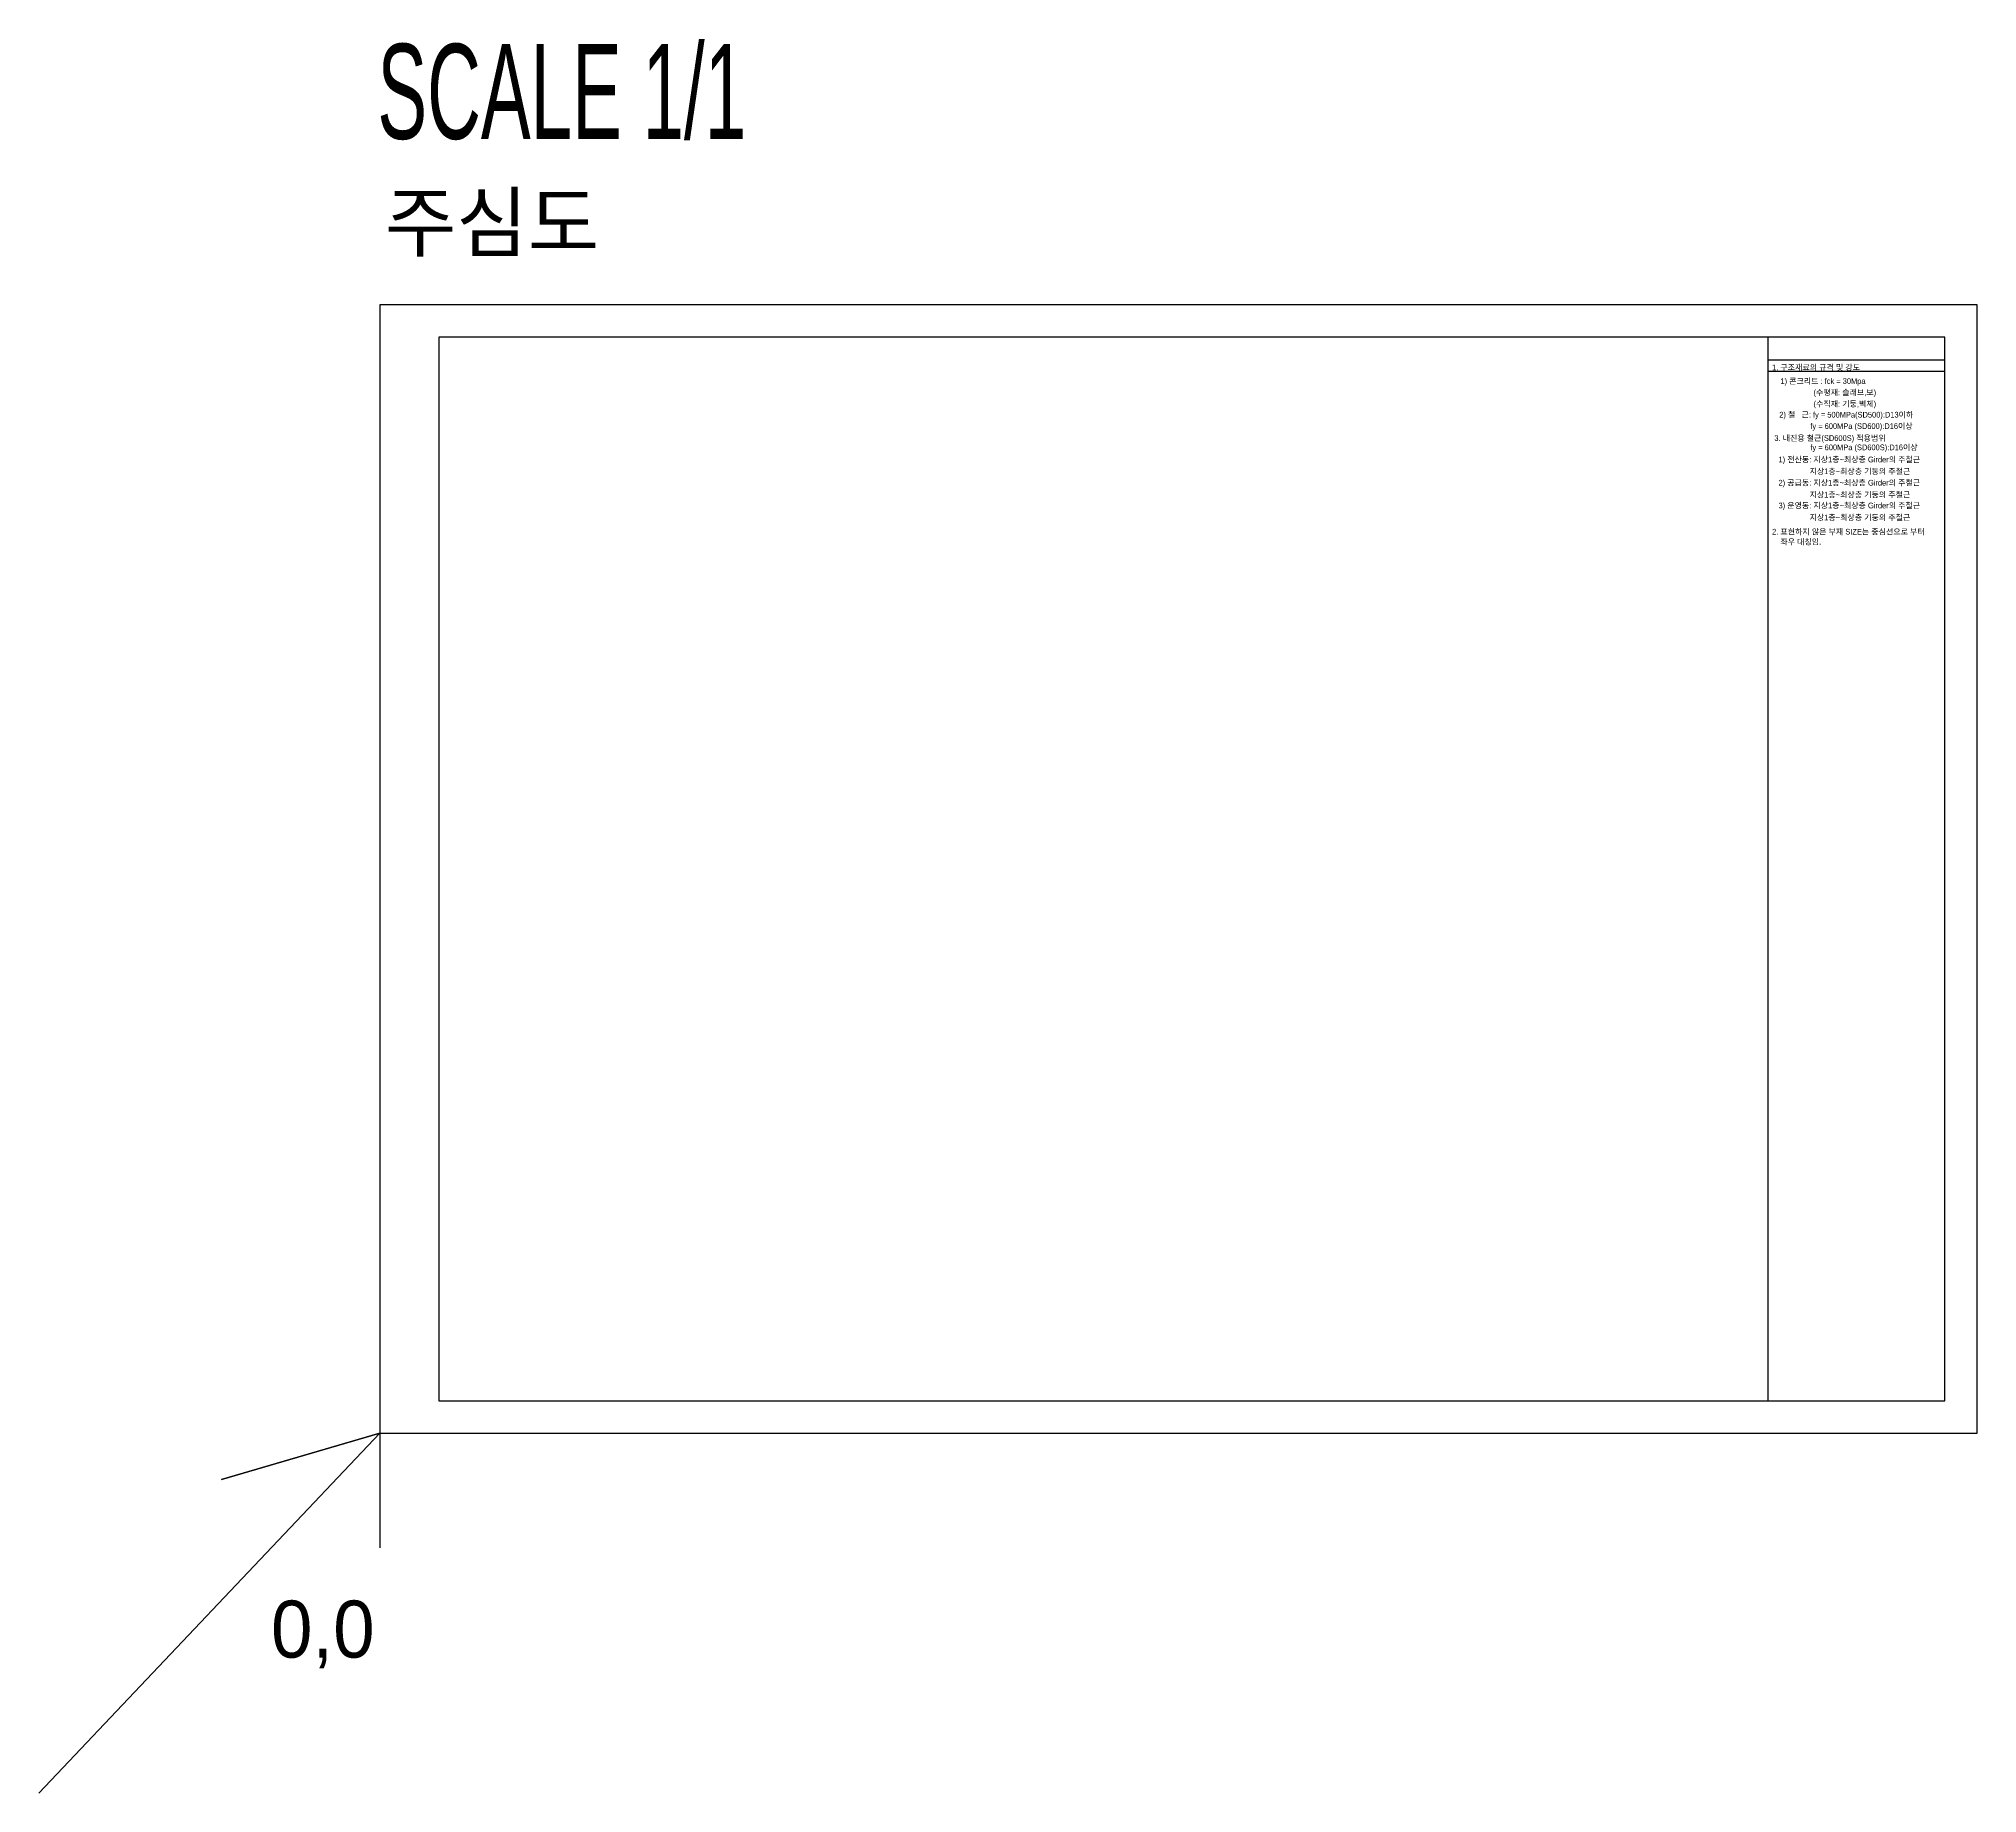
# Model space of a CAD drawing. Header units: millimetres. Extents: x -180 to 841, y -190 to 734.
import ezdxf
from ezdxf.enums import TextEntityAlignment as Align

# ---------------------------------------------------------------- set-up
doc = ezdxf.new("R2010")
doc.units = ezdxf.units.MM
for name, color, linetype in [('A-SYM', 7, 'CONTINUOUS'), ('A-TEXT-NOTE', 7, 'CONTINUOUS'), ('S-TEXT-NOTE', 7, 'CONTINUOUS')]:
    doc.layers.add(name, color=color, linetype=linetype)
doc.layers.add('NOPLOT', color=193, linetype='CONTINUOUS', plot=False)
doc.styles.add('Gtx', font='')
doc.styles.get('Gtx').set_extended_font_data('Dotum')

msp = doc.modelspace()

# ---------------------------------------------------------------- linework, layer by layer
at = {"layer": 'NOPLOT'}
for p, q in [((731, 565), (824, 565)), ((731, 559), (824, 559))]:
    msp.add_line(p, q, dxfattribs=at)
for points in [[(0, 0), (841, 0), (841, 594), (0, 594)], [(31, 17), (824, 17), (824, 577), (31, 577)], [(31, 17), (731, 17), (731, 577), (31, 577)]]:
    msp.add_lwpolyline(points, close=True, dxfattribs=at)
msp.add_lwpolyline([(-179.6, -189.6), (0, 0), (-83.3, -24.5), (0, 0), (0, -60.4)], dxfattribs=at)

# ---------------------------------------------------------------- texts
at = {"layer": 'A-SYM', "color": 2, "style": 'Gtx'}
msp.add_text('주심도', height=30, dxfattribs=at).set_placement((2.6, 622.4))
at = {"layer": 'A-TEXT-NOTE', "color": 3, "style": 'Gtx', "width": 0.6}
msp.add_text('SCALE 1/1', height=50, dxfattribs=at).set_placement((-1.3, 706.3), align=Align.MIDDLE_LEFT)
at = {"layer": 'NOPLOT', "style": 'Gtx'}
msp.add_text('0,0', height=30, dxfattribs=at).set_placement((-57.3, -118.2))
at = {"layer": 'S-TEXT-NOTE', "style": 'Gtx'}
for s, p in [('1. 구조재료의 규격 및 강도', (733, 558.6)), (' 2) 철   근: fy = 500MPa(SD500):D13이하', (735.7, 533.7)), ('                fy = 600MPa (SD600):D16이상', (735.7, 527.7)), ('                fy = 600MPa (SD600S):D16이상', (735.7, 516.5)), ('2. 표현하지 않은 부재 SIZE는 중심선으로 부터', (733, 472.1)), ('    좌우 대칭임.', (733, 466.8))]:
    msp.add_text(s, height=3, dxfattribs=at).set_placement(p, align=Align.BOTTOM_LEFT)
for s, p in [(' 1) 콘크리트 : fck = 30Mpa ', (736.3, 553.8)), ('                 (수평재: 슬래브,보)', (736.3, 547.8)), ('                 (수직재: 기둥,벽체)', (736.3, 541.8)), ('3. 내진용 철근(SD600S) 적용범위', (734.2, 523.8)), ('  1) 전산동: 지상1층~최상층 Girder의 주철근', (734.2, 512.5)), ('  2) 공급동: 지상1층~최상층 Girder의 주철근', (734.2, 500.3)), ('                 지상1층~최상층 기둥의 주철근 ', (734.2, 506.3)), ('  3) 운영동: 지상1층~최상층 Girder의 주철근', (734.2, 488.3)), ('                 지상1층~최상층 기둥의 주철근 ', (734.2, 494)), ('                 지상1층~최상층 기둥의 주철근 ', (734.2, 482))]:
    msp.add_text(s, height=3, dxfattribs=at).set_placement(p, align=Align.MIDDLE_LEFT)

doc.saveas('drawing.dxf')
